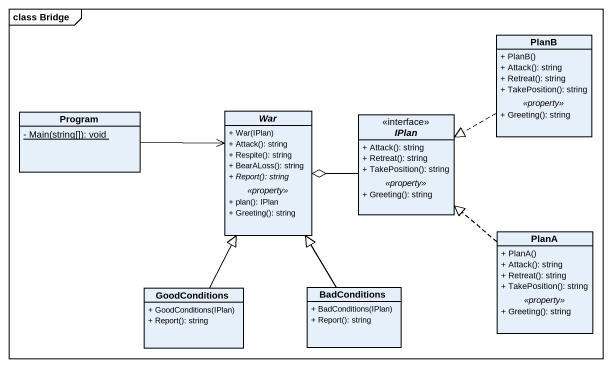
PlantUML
@startuml
mainframe class Bridge
hide circle
hide empty members
skinparam classAttributeIconSize 0
class PlanB {
  + PlanB()
  + Attack(): string
  + Retreat(): string
  + TakePosition(): string
  .. <<property>> ..
  + Greeting(): string
}
class Program {
  {static} - Main(string[]): void
}
abstract class War {
  + War(IPlan)
  + Attack(): string
  + Respite(): string
  + BearALoss(): string
  {abstract} + Report(): string
  .. <<property>> ..
  + plan(): IPlan
  + Greeting(): string
}
interface IPlan {
  + Attack(): string
  + Retreat(): string
  + TakePosition(): string
  .. <<property>> ..
  + Greeting(): string
}
class PlanA {
  + PlanA()
  + Attack(): string
  + Retreat(): string
  + TakePosition(): string
  .. <<property>> ..
  + Greeting(): string
}
class GoodConditions {
  + GoodConditions(IPlan)
  + Report(): string
}
class BadConditions {
  + BadConditions(IPlan)
  + Report(): string
}
PlanB .left.|> IPlan
Program -right-> War
IPlan -left-o War
PlanA .up.|> IPlan
GoodConditions -up-|> War
BadConditions -up-|> War
@enduml
